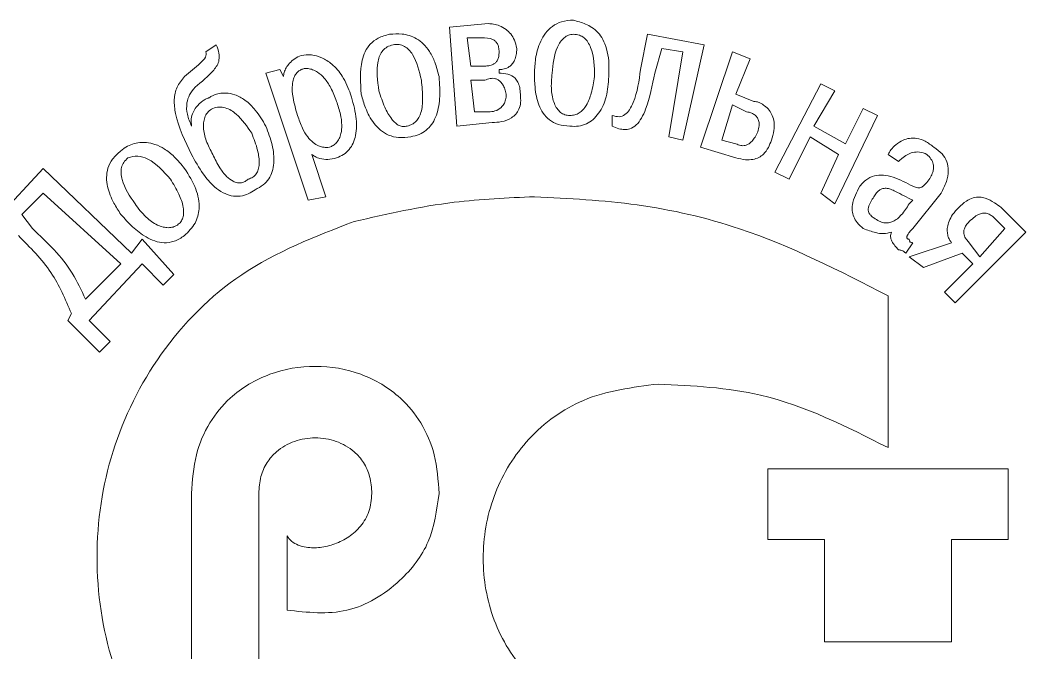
# Model space of a CAD drawing. Extents: x -644 to 1893, y -746 to 99.
# Drawn here: x 1394.57 to 1401.8, y -269.15 to -264.6 of the extents above; entities that cross this region are included whole.
import ezdxf

# ---------------------------------------------------------------- set-up
doc = ezdxf.new("R2010")
doc.units = 0

msp = doc.modelspace()

# ---------------------------------------------------------------- linework, layer by layer
at = {"color": 0, "lineweight": 15}
for p, q in [((1397.6599, -264.6469), (1397.9393, -264.6215)), ((1397.7107, -265.3581), (1397.6599, -264.6469)), ((1399.0315, -264.9517), (1399.0823, -264.6977)), ((1399.0823, -264.6977), (1399.4887, -264.7739)), ((1397.8885, -264.7231), (1397.7869, -264.7231)), ((1397.7869, -264.7231), (1397.8123, -264.9263)), ((1395.9835, -264.7739), (1395.9073, -264.8247)), ((1399.1839, -264.7993), (1399.1331, -264.9771)), ((1399.3363, -264.8247), (1399.1839, -264.7993)), ((1399.2347, -265.4343), (1399.3363, -264.8247)), ((1399.4887, -264.7739), (1399.3363, -265.4597)), ((1399.6919, -264.8247), (1399.4633, -265.5105)), ((1399.8189, -264.8755), (1399.6919, -264.8247)), ((1399.7173, -265.1295), (1399.8189, -264.8755)), ((1396.3391, -264.9771), (1396.4407, -264.9517)), ((1396.6439, -265.8915), (1396.3391, -264.9771)), ((1396.4407, -264.9517), (1396.4661, -265.0025)), ((1397.8123, -264.9263), (1397.9139, -264.9263)), ((1398.0155, -264.9517), (1398.0155, -264.9771)), ((1397.9139, -265.0279), (1397.8123, -265.0279)), ((1397.8123, -265.0279), (1397.8377, -265.2565)), ((1399.9967, -265.6883), (1400.3269, -265.0533)), ((1400.3269, -265.0533), (1400.4285, -265.1041)), ((1399.8443, -265.1803), (1399.7173, -265.1295)), ((1400.4285, -265.1041), (1400.2761, -265.3581)), ((1397.8377, -265.2565), (1397.9393, -265.2565)), ((1399.6157, -265.4597), (1399.6919, -265.2057)), ((1399.6919, -265.2057), (1399.7935, -265.2565)), ((1400.5047, -265.4851), (1400.6317, -265.2311)), ((1400.6317, -265.2311), (1400.7333, -265.2819)), ((1397.9647, -265.3327), (1397.7107, -265.3581)), ((1398.8283, -265.3581), (1398.8283, -265.2819)), ((1400.7333, -265.2819), (1400.4285, -265.9169)), ((1400.2761, -265.3581), (1400.5047, -265.4851)), ((1399.3363, -265.4597), (1399.2347, -265.4343)), ((1399.7173, -265.4851), (1399.6157, -265.4597)), ((1400.2507, -265.4343), (1400.0983, -265.7391)), ((1400.4539, -265.5613), (1400.2507, -265.4343)), ((1396.6693, -265.5613), (1396.7709, -265.8661)), ((1399.4633, -265.5105), (1399.7173, -265.5867)), ((1400.3269, -265.8407), (1400.4539, -265.5613)), ((1400.8857, -265.6121), (1400.8095, -265.5613)), ((1394.4087, -266.0185), (1394.7389, -265.6629)), ((1394.7389, -265.6629), (1395.3739, -266.2725)), ((1400.0983, -265.7391), (1399.9967, -265.6883)), ((1394.7389, -265.8407), (1394.5865, -265.9931)), ((1395.2977, -266.3487), (1394.7389, -265.8407)), ((1400.4285, -265.9169), (1400.3269, -265.8407)), ((1401.1905, -265.8407), (1400.9873, -266.0947)), ((1396.7709, -265.8661), (1396.6439, -265.8915)), ((1400.9619, -265.9169), (1400.9873, -265.8915)), ((1394.5865, -265.9931), (1394.6627, -266.0947)), ((1401.8001, -266.1201), (1401.6223, -265.9423)), ((1401.5715, -266.0185), (1401.6477, -266.0947)), ((1401.2921, -266.6281), (1401.8001, -266.1201)), ((1401.6477, -266.0947), (1401.4699, -266.2979)), ((1395.3739, -266.2725), (1395.4501, -266.1709)), ((1395.4501, -266.1709), (1395.6787, -266.4249)), ((1400.9873, -266.1963), (1400.9365, -266.2725)), ((1401.2667, -266.1963), (1400.9619, -266.2979)), ((1401.4699, -266.2979), (1401.3937, -266.1963)), ((1401.0635, -266.3741), (1401.3429, -266.2725)), ((1401.3429, -266.2725), (1401.4191, -266.3487)), ((1395.0437, -266.6027), (1395.2977, -266.3487)), ((1395.4501, -266.3487), (1395.0691, -266.7551)), ((1395.6025, -266.5011), (1395.4501, -266.3487)), ((1400.9619, -266.2979), (1401.0635, -266.3741)), ((1401.4191, -266.3487), (1401.2159, -266.5519)), ((1395.6787, -266.4249), (1395.6025, -266.5011)), ((1400.8095, -266.5773), (1400.8095, -267.6695)), ((1401.2159, -266.5519), (1401.2921, -266.6281)), ((1394.9167, -266.7551), (1394.9421, -266.7043)), ((1395.1453, -266.9837), (1394.9167, -266.7551)), ((1395.0691, -266.7551), (1395.2215, -266.9075)), ((1395.2215, -266.9075), (1395.1453, -266.9837)), ((1399.9459, -267.8219), (1401.6731, -267.8219)), ((1399.9459, -268.3299), (1399.9459, -267.8219)), ((1401.6731, -267.8219), (1401.6731, -268.3299)), ((1395.8057, -267.9997), (1395.8057, -269.3967)), ((1396.2883, -269.8793), (1396.2883, -267.9997)), ((1396.4915, -268.3045), (1396.4915, -268.8379)), ((1400.3523, -268.3299), (1399.9459, -268.3299)), ((1400.3523, -269.0665), (1400.3523, -268.3299)), ((1401.2667, -268.3299), (1401.2667, -269.0665)), ((1401.6731, -268.3299), (1401.2667, -268.3299)), ((1401.2667, -269.0665), (1400.3523, -269.0665))]:
    msp.add_line(p, q, dxfattribs=at)
for points, knots in [([(1397.9393, -264.6215), (1397.9511, -264.6222), (1397.9783, -264.6238), (1398.0217, -264.6366), (1398.0647, -264.6601), (1398.1013, -264.6955), (1398.1294, -264.7419), (1398.1379, -264.7791), (1398.1425, -264.7993)], [0, 0, 0, 0, 0.120226, 0.276416, 0.456431, 0.613614, 0.790796, 1, 1, 1, 1]), ([(1398.2695, -264.9771), (1398.2711, -264.9428), (1398.2745, -264.8648), (1398.3016, -264.766), (1398.3466, -264.6878), (1398.397, -264.6374), (1398.4666, -264.6019), (1398.5201, -264.5981), (1398.5489, -264.5961)], [0, 0, 0, 0, 0.193429, 0.440876, 0.569419, 0.699579, 0.838394, 1, 1, 1, 1]), ([(1398.5489, -264.5961), (1398.5783, -264.6046), (1398.6242, -264.6179), (1398.6844, -264.6481), (1398.728, -264.685), (1398.7649, -264.7374), (1398.7916, -264.8069), (1398.8065, -264.8976), (1398.8042, -264.9649), (1398.8029, -265.0025)], [0, 0, 0, 0, 0.171285, 0.267041, 0.375774, 0.488133, 0.622783, 0.789803, 1, 1, 1, 1]), ([(1397.0249, -265.1295), (1397.019, -265.0469), (1397.0114, -264.9424), (1397.0494, -264.8216), (1397.0877, -264.7647), (1397.1488, -264.7187), (1397.2001, -264.7051), (1397.2281, -264.6977)], [0, 0, 0, 0, 0.458279, 0.580661, 0.703985, 0.838279, 1, 1, 1, 1]), ([(1397.2281, -264.6977), (1397.2582, -264.6958), (1397.3056, -264.6928), (1397.3718, -264.7054), (1397.4244, -264.7282), (1397.4748, -264.7674), (1397.52, -264.8249), (1397.5592, -264.9048), (1397.575, -264.9676), (1397.5837, -265.0025)], [0, 0, 0, 0, 0.171435, 0.26986, 0.381604, 0.495899, 0.630724, 0.795321, 1, 1, 1, 1]), ([(1398.5489, -264.6977), (1398.5367, -264.699), (1398.5123, -264.7017), (1398.4682, -264.7309), (1398.4102, -264.8201), (1398.4022, -264.9124), (1398.3965, -264.9771)], [0, 0, 0, 0, 0.105251, 0.210392, 0.446649, 1, 1, 1, 1]), ([(1398.7013, -265.0025), (1398.7, -264.9304), (1398.6983, -264.8435), (1398.6552, -264.7539), (1398.6281, -264.7224), (1398.5915, -264.7011), (1398.5636, -264.6988), (1398.5489, -264.6977)], [0, 0, 0, 0, 0.558919, 0.674477, 0.78065, 0.884898, 1, 1, 1, 1]), ([(1397.4567, -265.0279), (1397.4423, -264.9632), (1397.4246, -264.8843), (1397.3689, -264.8091), (1397.3366, -264.7831), (1397.2964, -264.7689), (1397.2683, -264.7721), (1397.2535, -264.7739)], [0, 0, 0, 0, 0.53835, 0.657419, 0.768206, 0.8779, 1, 1, 1, 1]), ([(1398.0155, -264.8247), (1398.015, -264.8134), (1398.0141, -264.7931), (1398.0046, -264.7665), (1397.99, -264.7473), (1397.9538, -264.7233), (1397.9174, -264.7232), (1397.8885, -264.7231)], [0, 0, 0, 0, 0.17889, 0.321499, 0.443074, 0.5567, 1, 1, 1, 1]), ([(1395.9073, -264.8247), (1395.9094, -264.831), (1395.9136, -264.8441), (1395.9011, -264.8747), (1395.8456, -264.9263), (1395.7933, -264.9702), (1395.7549, -265.0025)], [0, 0, 0, 0, 0.079559, 0.162731, 0.384319, 1, 1, 1, 1]), ([(1395.8311, -265.0787), (1395.8778, -265.0397), (1395.9351, -264.992), (1395.9911, -264.9228), (1396.0057, -264.8804), (1396.0041, -264.8284), (1395.991, -264.7935), (1395.9835, -264.7739)], [0, 0, 0, 0, 0.4839199, 0.5934641, 0.7044931, 0.8331274, 1, 1, 1, 1]), ([(1397.2535, -264.7739), (1397.2391, -264.7779), (1397.2116, -264.7857), (1397.1787, -264.8135), (1397.1567, -264.8496), (1397.1285, -264.9457), (1397.1413, -265.0323), (1397.1519, -265.1041)], [0, 0, 0, 0, 0.116454, 0.221937, 0.328543, 0.443726, 1, 1, 1, 1]), ([(1397.9139, -264.9263), (1397.9228, -264.9261), (1397.9435, -264.9257), (1397.9705, -264.9175), (1397.9914, -264.9016), (1398.005, -264.8826), (1398.0141, -264.8561), (1398.015, -264.8359), (1398.0155, -264.8247)], [0, 0, 0, 0, 0.161565, 0.376996, 0.497821, 0.63331, 0.795558, 1, 1, 1, 1]), ([(1398.1425, -264.7993), (1398.1419, -264.8152), (1398.1407, -264.8441), (1398.1291, -264.8824), (1398.1117, -264.9111), (1398.0864, -264.9342), (1398.0535, -264.9491), (1398.0277, -264.9508), (1398.0155, -264.9517)], [0, 0, 0, 0, 0.212948, 0.385166, 0.529327, 0.656524, 0.837658, 1, 1, 1, 1]), ([(1396.4661, -265.0025), (1396.4673, -264.9921), (1396.4699, -264.9698), (1396.4858, -264.9372), (1396.5105, -264.9032), (1396.5459, -264.8706), (1396.5772, -264.857), (1396.5931, -264.8501)], [0, 0, 0, 0, 0.148585, 0.321415, 0.512449, 0.751655, 1, 1, 1, 1]), ([(1396.5931, -264.8501), (1396.6176, -264.8474), (1396.6678, -264.842), (1396.7449, -264.8643), (1396.8238, -264.9148), (1396.8992, -265.0043), (1396.9312, -265.085), (1396.9487, -265.1295)], [0, 0, 0, 0, 0.148092, 0.304075, 0.475772, 0.711355, 1, 1, 1, 1]), ([(1396.5931, -264.9517), (1396.5859, -264.956), (1396.5703, -264.9651), (1396.551, -264.988), (1396.5361, -265.0203), (1396.526, -265.0762), (1396.533, -265.1668), (1396.5548, -265.239), (1396.5677, -265.2819)], [0, 0, 0, 0, 0.07056, 0.150913, 0.24677, 0.366475, 0.624632, 1, 1, 1, 1]), ([(1396.8471, -265.1803), (1396.8346, -265.1469), (1396.8123, -265.0876), (1396.7649, -265.0165), (1396.7188, -264.9737), (1396.6781, -264.9519), (1396.6455, -264.9436), (1396.6167, -264.943), (1396.6005, -264.9489), (1396.5931, -264.9517)], [0, 0, 0, 0, 0.282048, 0.50126, 0.672051, 0.776096, 0.86391, 0.938084, 1, 1, 1, 1]), ([(1398.0155, -264.9771), (1398.0366, -264.978), (1398.0777, -264.9799), (1398.1265, -265.0058), (1398.1527, -265.043), (1398.1659, -265.0828), (1398.1672, -265.1128), (1398.1679, -265.1295)], [0, 0, 0, 0, 0.25434, 0.49777, 0.636063, 0.798395, 1, 1, 1, 1]), ([(1398.5235, -265.3581), (1398.4951, -265.3561), (1398.4428, -265.3525), (1398.3754, -265.3169), (1398.329, -265.2661), (1398.2899, -265.1873), (1398.2709, -265.0884), (1398.27, -265.0112), (1398.2695, -264.9771)], [0, 0, 0, 0, 0.162986, 0.299839, 0.427329, 0.554278, 0.802875, 1, 1, 1, 1]), ([(1398.3965, -264.9771), (1398.3927, -265.0179), (1398.3856, -265.0916), (1398.4024, -265.1794), (1398.4298, -265.2321), (1398.4555, -265.2602), (1398.4876, -265.2787), (1398.5114, -265.2808), (1398.5235, -265.2819)], [0, 0, 0, 0, 0.33123, 0.597595, 0.708593, 0.808236, 0.902479, 1, 1, 1, 1]), ([(1398.8283, -265.2819), (1398.8447, -265.2867), (1398.8753, -265.2958), (1398.9221, -265.2771), (1398.9557, -265.2384), (1399.007, -265.1329), (1399.0206, -265.0325), (1399.0315, -264.9517)], [0, 0, 0, 0, 0.112311, 0.210726, 0.320751, 0.453485, 1, 1, 1, 1]), ([(1399.1331, -264.9771), (1399.1164, -265.065), (1399.0952, -265.1764), (1399.0417, -265.2989), (1399.0051, -265.3501), (1398.9609, -265.3784), (1398.9161, -265.3847), (1398.8725, -265.3779), (1398.844, -265.3651), (1398.8283, -265.3581)], [0, 0, 0, 0, 0.457241, 0.579702, 0.683989, 0.776377, 0.839789, 0.912251, 1, 1, 1, 1]), ([(1395.7549, -265.0025), (1395.7348, -265.0268), (1395.6953, -265.0746), (1395.6765, -265.1711), (1395.697, -265.3401), (1395.7589, -265.466), (1395.8057, -265.5613)], [0, 0, 0, 0, 0.155491, 0.306288, 0.47507, 1, 1, 1, 1]), ([(1397.3551, -265.3581), (1397.367, -265.3543), (1397.3898, -265.3472), (1397.4189, -265.3253), (1397.4407, -265.2956), (1397.4619, -265.2413), (1397.4695, -265.1495), (1397.4614, -265.0723), (1397.4567, -265.0279)], [0, 0, 0, 0, 0.097585, 0.18871, 0.282022, 0.385715, 0.646348, 1, 1, 1, 1]), ([(1397.5837, -265.0025), (1397.5876, -265.0559), (1397.5948, -265.1542), (1397.5719, -265.2728), (1397.5323, -265.3474), (1397.4924, -265.3904), (1397.4408, -265.4217), (1397.4012, -265.43), (1397.3805, -265.4343)], [0, 0, 0, 0, 0.301263, 0.554811, 0.666662, 0.773334, 0.881645, 1, 1, 1, 1]), ([(1398.0663, -265.1295), (1398.0633, -265.1166), (1398.0579, -265.0933), (1398.0443, -265.0632), (1398.0281, -265.0408), (1398.0096, -265.0256), (1397.984, -265.0144), (1397.9498, -265.0131), (1397.9258, -265.023), (1397.9139, -265.0279)], [0, 0, 0, 0, 0.179278, 0.326185, 0.448198, 0.553166, 0.648467, 0.825661, 1, 1, 1, 1]), ([(1398.5235, -265.2819), (1398.5356, -265.281), (1398.5592, -265.2794), (1398.5919, -265.2643), (1398.6197, -265.2404), (1398.6527, -265.1941), (1398.6829, -265.1133), (1398.6947, -265.0423), (1398.7013, -265.0025)], [0, 0, 0, 0, 0.09995, 0.194883, 0.29319, 0.401683, 0.66448, 1, 1, 1, 1]), ([(1398.8029, -265.0025), (1398.7997, -265.0513), (1398.7935, -265.1437), (1398.7472, -265.2492), (1398.6924, -265.3117), (1398.6433, -265.3444), (1398.5852, -265.3624), (1398.5447, -265.3595), (1398.5235, -265.3581)], [0, 0, 0, 0, 0.283845, 0.537511, 0.653293, 0.764662, 0.877462, 1, 1, 1, 1]), ([(1395.8057, -265.3581), (1395.7938, -265.3303), (1395.7711, -265.2774), (1395.7677, -265.1977), (1395.7884, -265.1289), (1395.8166, -265.0958), (1395.8311, -265.0787)], [0, 0, 0, 0, 0.299407, 0.570512, 0.778189, 1, 1, 1, 1]), ([(1396.3391, -265.3581), (1396.3157, -265.3185), (1396.2746, -265.2489), (1396.1971, -265.1723), (1396.1229, -265.131), (1396.0581, -265.1181), (1396.0065, -265.1218), (1395.9707, -265.1326), (1395.9469, -265.1437), (1395.9367, -265.1517), (1395.9327, -265.1549)], [0, 0, 0, 0, 0.266584, 0.469063, 0.626484, 0.753997, 0.847934, 0.924759, 0.970525, 1, 1, 1, 1]), ([(1396.9487, -265.1295), (1396.964, -265.1824), (1396.9918, -265.2786), (1396.9927, -265.4003), (1396.9691, -265.4797), (1396.9401, -265.5273), (1396.8991, -265.5653), (1396.8648, -265.5794), (1396.8471, -265.5867)], [0, 0, 0, 0, 0.3163, 0.574122, 0.684988, 0.788464, 0.89088, 1, 1, 1, 1]), ([(1397.3805, -265.4343), (1397.3514, -265.4381), (1397.2977, -265.4453), (1397.2217, -265.4265), (1397.1616, -265.3896), (1397.1013, -265.3252), (1397.0547, -265.2362), (1397.0341, -265.1623), (1397.0249, -265.1295)], [0, 0, 0, 0, 0.1660121, 0.3068345, 0.436478, 0.5628435, 0.8055632, 1, 1, 1, 1]), ([(1397.1519, -265.1041), (1397.1647, -265.144), (1397.1874, -265.2152), (1397.23, -265.293), (1397.2683, -265.3355), (1397.2963, -265.3549), (1397.3264, -265.3642), (1397.3456, -265.3601), (1397.3551, -265.3581)], [0, 0, 0, 0, 0.354719, 0.632358, 0.742622, 0.836267, 0.918814, 1, 1, 1, 1]), ([(1397.9393, -265.2565), (1397.955, -265.2552), (1397.988, -265.2524), (1398.0271, -265.2305), (1398.0512, -265.2002), (1398.0642, -265.1676), (1398.0656, -265.1429), (1398.0663, -265.1295)], [0, 0, 0, 0, 0.232305, 0.488681, 0.63534, 0.801043, 1, 1, 1, 1]), ([(1398.1679, -265.1295), (1398.1697, -265.1494), (1398.173, -265.1856), (1398.1607, -265.2353), (1398.137, -265.2728), (1398.0955, -265.3072), (1398.0358, -265.3289), (1397.9873, -265.3315), (1397.9647, -265.3327)], [0, 0, 0, 0, 0.178044, 0.322424, 0.448329, 0.567283, 0.798123, 1, 1, 1, 1]), ([(1395.9327, -265.1549), (1395.9297, -265.1553), (1395.9223, -265.1565), (1395.9066, -265.1638), (1395.8758, -265.1824), (1395.8416, -265.215), (1395.8142, -265.26), (1395.8, -265.3071), (1395.8038, -265.3405), (1395.8057, -265.3581)], [0, 0, 0, 0, 0.034595, 0.086502, 0.196451, 0.448594, 0.618049, 0.79882, 1, 1, 1, 1]), ([(1396.7963, -265.5105), (1396.8057, -265.5066), (1396.8247, -265.4986), (1396.8488, -265.4769), (1396.868, -265.4477), (1396.8826, -265.4049), (1396.8871, -265.3451), (1396.8764, -265.2664), (1396.8576, -265.211), (1396.8471, -265.1803)], [0, 0, 0, 0, 0.08142, 0.165883, 0.257624, 0.361637, 0.528216, 0.737503, 1, 1, 1, 1]), ([(1399.9713, -265.4597), (1399.9788, -265.4365), (1399.9922, -265.3945), (1399.9936, -265.333), (1399.9808, -265.2828), (1399.9569, -265.2424), (1399.9257, -265.2119), (1399.8936, -265.193), (1399.8665, -265.1825), (1399.8511, -265.181), (1399.8443, -265.1803)], [0, 0, 0, 0, 0.203509, 0.368702, 0.508506, 0.63264, 0.758595, 0.869985, 0.943451, 1, 1, 1, 1]), ([(1395.9581, -265.5613), (1395.9411, -265.5293), (1395.9088, -265.4684), (1395.8898, -265.3859), (1395.8915, -265.3253), (1395.9025, -265.286), (1395.9243, -265.252), (1395.9467, -265.2382), (1395.9581, -265.2311)], [0, 0, 0, 0, 0.2953045, 0.5614583, 0.6792239, 0.7874331, 0.8911682, 1, 1, 1, 1]), ([(1395.9581, -265.2311), (1395.9735, -265.2265), (1396.003, -265.2177), (1396.0647, -265.2272), (1396.1541, -265.2857), (1396.2043, -265.3599), (1396.2375, -265.4089)], [0, 0, 0, 0, 0.1325496, 0.2556315, 0.5084298, 1, 1, 1, 1]), ([(1399.7935, -265.2565), (1399.7996, -265.2571), (1399.8142, -265.2585), (1399.8375, -265.2674), (1399.86, -265.2827), (1399.8765, -265.3052), (1399.8848, -265.3334), (1399.8834, -265.3697), (1399.8747, -265.3947), (1399.8697, -265.4089)], [0, 0, 0, 0, 0.088407, 0.214455, 0.359796, 0.479076, 0.614735, 0.782171, 1, 1, 1, 1]), ([(1396.5677, -265.2819), (1396.5781, -265.3127), (1396.5963, -265.3669), (1396.6349, -265.4329), (1396.6747, -265.4758), (1396.7123, -265.499), (1396.7443, -265.5089), (1396.7713, -265.5118), (1396.788, -265.5109), (1396.7963, -265.5105)], [0, 0, 0, 0, 0.276586, 0.486116, 0.645593, 0.769777, 0.857943, 0.9288, 1, 1, 1, 1]), ([(1396.2375, -265.4089), (1396.2534, -265.4493), (1396.2814, -265.5207), (1396.2955, -265.6111), (1396.2871, -265.6693), (1396.2717, -265.7025), (1396.246, -265.7277), (1396.2237, -265.7352), (1396.2121, -265.7391)], [0, 0, 0, 0, 0.3475916, 0.6143455, 0.7204999, 0.8138182, 0.9031213, 1, 1, 1, 1]), ([(1396.2629, -265.8153), (1396.2829, -265.805), (1396.3208, -265.7857), (1396.3628, -265.7387), (1396.388, -265.6841), (1396.4021, -265.6013), (1396.389, -265.4883), (1396.3562, -265.4027), (1396.3391, -265.3581)], [0, 0, 0, 0, 0.12867, 0.243811, 0.355779, 0.471696, 0.724717, 1, 1, 1, 1]), ([(1399.8697, -265.4089), (1399.863, -265.4214), (1399.851, -265.4439), (1399.8294, -265.4712), (1399.8076, -265.4891), (1399.7814, -265.5), (1399.7495, -265.4994), (1399.7283, -265.49), (1399.7173, -265.4851)], [0, 0, 0, 0, 0.217735, 0.3903457, 0.5289697, 0.6464404, 0.8176726, 1, 1, 1, 1]), ([(1395.2977, -265.5359), (1395.3057, -265.5293), (1395.3274, -265.5114), (1395.3687, -265.491), (1395.4224, -265.4759), (1395.4818, -265.4737), (1395.547, -265.4881), (1395.6156, -265.5223), (1395.6885, -265.5807), (1395.7313, -265.6336), (1395.7549, -265.6629)], [0, 0, 0, 0, 0.057635, 0.156203, 0.253884, 0.366964, 0.483767, 0.621962, 0.790587, 1, 1, 1, 1]), ([(1399.7173, -265.5867), (1399.7397, -265.5921), (1399.7796, -265.6018), (1399.8363, -265.6003), (1399.8813, -265.5859), (1399.921, -265.5573), (1399.9517, -265.5138), (1399.9649, -265.4773), (1399.9713, -265.4597)], [0, 0, 0, 0, 0.211923, 0.379318, 0.517936, 0.641913, 0.82614, 1, 1, 1, 1]), ([(1400.8095, -265.5613), (1400.8162, -265.5503), (1400.8319, -265.5245), (1400.8676, -265.4886), (1400.9128, -265.4589), (1400.965, -265.4433), (1401.0202, -265.4445), (1401.0821, -265.466), (1401.1191, -265.4946), (1401.1397, -265.5105)], [0, 0, 0, 0, 0.0976833, 0.2315595, 0.3844579, 0.5077834, 0.6429391, 0.8016195, 1, 1, 1, 1]), ([(1395.2977, -265.9931), (1395.2803, -265.9661), (1395.2401, -265.9039), (1395.2031, -265.8136), (1395.1921, -265.727), (1395.2017, -265.6582), (1395.2359, -265.5893), (1395.276, -265.5546), (1395.2977, -265.5359)], [0, 0, 0, 0, 0.187292, 0.433162, 0.56181, 0.692771, 0.833791, 1, 1, 1, 1]), ([(1395.8057, -265.5613), (1395.8316, -265.6093), (1395.877, -265.6934), (1395.9562, -265.7859), (1396.0271, -265.8373), (1396.0911, -265.8618), (1396.1546, -265.8644), (1396.2141, -265.8476), (1396.2469, -265.8259), (1396.2629, -265.8153)], [0, 0, 0, 0, 0.269415, 0.472117, 0.596294, 0.699414, 0.80628, 0.905353, 1, 1, 1, 1]), ([(1396.2121, -265.7391), (1396.2053, -265.745), (1396.1916, -265.7568), (1396.1649, -265.7666), (1396.1344, -265.767), (1396.0957, -265.7535), (1396.0505, -265.7169), (1396.001, -265.6507), (1395.9738, -265.594), (1395.9581, -265.5613)], [0, 0, 0, 0, 0.073969, 0.148882, 0.228951, 0.32179, 0.481175, 0.701028, 1, 1, 1, 1]), ([(1396.8471, -265.5867), (1396.8263, -265.5916), (1396.7868, -265.6008), (1396.734, -265.5933), (1396.6946, -265.5805), (1396.677, -265.5671), (1396.6693, -265.5613)], [0, 0, 0, 0, 0.342028, 0.645628, 0.846379, 1, 1, 1, 1]), ([(1401.0889, -265.5613), (1401.0712, -265.5543), (1401.0384, -265.5413), (1400.9878, -265.5456), (1400.9454, -265.5629), (1400.9121, -265.5864), (1400.8935, -265.6045), (1400.8857, -265.6121)], [0, 0, 0, 0, 0.250453, 0.462778, 0.655717, 0.855324, 1, 1, 1, 1]), ([(1401.0889, -265.7645), (1401.0981, -265.7515), (1401.1147, -265.7281), (1401.1312, -265.6926), (1401.1381, -265.661), (1401.1357, -265.6276), (1401.119, -265.5928), (1401.0992, -265.5721), (1401.0889, -265.5613)], [0, 0, 0, 0, 0.20792, 0.373623, 0.508768, 0.626478, 0.804853, 1, 1, 1, 1]), ([(1401.1397, -265.5105), (1401.1605, -265.525), (1401.1993, -265.5521), (1401.2352, -265.6126), (1401.2467, -265.6831), (1401.2322, -265.7625), (1401.205, -265.8136), (1401.1905, -265.8407)], [0, 0, 0, 0, 0.199144, 0.37275, 0.541967, 0.756821, 1, 1, 1, 1]), ([(1395.3485, -265.5867), (1395.3375, -265.5966), (1395.3164, -265.6157), (1395.3006, -265.6562), (1395.2982, -265.699), (1395.3154, -265.7931), (1395.3616, -265.8613), (1395.3993, -265.9169)], [0, 0, 0, 0, 0.118966, 0.229159, 0.342601, 0.464656, 1, 1, 1, 1]), ([(1395.6533, -265.7391), (1395.6049, -265.6839), (1395.5395, -265.6096), (1395.4199, -265.5658), (1395.3718, -265.5798), (1395.3485, -265.5867)], [0, 0, 0, 0, 0.596669, 0.804423, 1, 1, 1, 1]), ([(1395.7549, -265.6629), (1395.7855, -265.7106), (1395.8419, -265.7988), (1395.8696, -265.9402), (1395.8371, -266.0637), (1395.7833, -266.1172), (1395.7549, -266.1455)], [0, 0, 0, 0, 0.314904, 0.582233, 0.78005, 1, 1, 1, 1]), ([(1400.6063, -265.7899), (1400.6247, -265.7701), (1400.6584, -265.7338), (1400.7266, -265.7088), (1400.823, -265.7104), (1400.8896, -265.7421), (1400.9365, -265.7645)], [0, 0, 0, 0, 0.219478, 0.402894, 0.578327, 1, 1, 1, 1]), ([(1395.7041, -266.0693), (1395.7127, -266.0623), (1395.7298, -266.0484), (1395.7446, -266.0171), (1395.7499, -265.981), (1395.7446, -265.9224), (1395.7147, -265.8381), (1395.6753, -265.7745), (1395.6533, -265.7391)], [0, 0, 0, 0, 0.089764, 0.178802, 0.27588, 0.386639, 0.658208, 1, 1, 1, 1]), ([(1400.9365, -265.7645), (1400.9595, -265.7766), (1400.9877, -265.7915), (1401.0228, -265.8025), (1401.0393, -265.803), (1401.0552, -265.7961), (1401.0713, -265.7821), (1401.0825, -265.7709), (1401.0889, -265.7645)], [0, 0, 0, 0, 0.447097, 0.550793, 0.632526, 0.726053, 0.842585, 1, 1, 1, 1]), ([(1400.6317, -266.0947), (1400.6164, -266.0812), (1400.5886, -266.0568), (1400.5615, -266.012), (1400.5505, -265.9672), (1400.5552, -265.8895), (1400.5841, -265.8333), (1400.6063, -265.7899)], [0, 0, 0, 0, 0.178466, 0.324124, 0.452902, 0.578169, 1, 1, 1, 1]), ([(1400.9873, -265.8915), (1400.9461, -265.8699), (1400.8937, -265.8425), (1400.8306, -265.8116), (1400.7973, -265.8029), (1400.7678, -265.8067), (1400.7445, -265.8204), (1400.7248, -265.8399), (1400.7139, -265.8567), (1400.7079, -265.8661)], [0, 0, 0, 0, 0.431085, 0.548298, 0.650334, 0.745392, 0.814838, 0.897514, 1, 1, 1, 1]), ([(1395.3993, -265.9169), (1395.4242, -265.9502), (1395.469, -266.0104), (1395.5426, -266.0635), (1395.5992, -266.0847), (1395.6376, -266.0898), (1395.6737, -266.0858), (1395.6941, -266.0747), (1395.7041, -266.0693)], [0, 0, 0, 0, 0.332676, 0.600651, 0.713717, 0.815348, 0.909074, 1, 1, 1, 1]), ([(1396.9741, -266.0439), (1397.2121, -265.9898), (1397.639, -265.8927), (1398.0761, -265.8742), (1398.2695, -265.8661)], [0, 0, 0, 0, 0.557516, 1, 1, 1, 1]), ([(1398.2695, -265.8661), (1398.516, -265.8785), (1399.0143, -265.9035), (1399.8875, -266.1043), (1400.4611, -266.3985), (1400.8095, -266.5773)], [0, 0, 0, 0, 0.277446, 0.561048, 1, 1, 1, 1]), ([(1400.7079, -265.8661), (1400.6921, -265.8903), (1400.6726, -265.92), (1400.6665, -265.9615), (1400.6714, -265.982), (1400.6856, -266.0021), (1400.6999, -266.0126), (1400.7079, -266.0185)], [0, 0, 0, 0, 0.482184, 0.590657, 0.701409, 0.831314, 1, 1, 1, 1]), ([(1400.7079, -266.0185), (1400.7199, -266.0267), (1400.742, -266.0418), (1400.7783, -266.0541), (1400.8131, -266.0551), (1400.859, -266.0408), (1400.9129, -265.9937), (1400.9442, -265.9446), (1400.9619, -265.9169)], [0, 0, 0, 0, 0.135193, 0.249548, 0.352685, 0.455451, 0.69247, 1, 1, 1, 1]), ([(1401.6223, -265.9423), (1401.6066, -265.9314), (1401.5703, -265.9065), (1401.52, -265.8759), (1401.4661, -265.8663), (1401.4185, -265.8727), (1401.3661, -265.8978), (1401.335, -265.9263), (1401.3175, -265.9423)], [0, 0, 0, 0, 0.166508, 0.384112, 0.503164, 0.635354, 0.794957, 1, 1, 1, 1]), ([(1401.6223, -265.9423), (1401.6066, -265.9314), (1401.5703, -265.9065), (1401.52, -265.8759), (1401.4661, -265.8663), (1401.4185, -265.8727), (1401.3661, -265.8978), (1401.335, -265.9263), (1401.3175, -265.9423)], [0, 0, 0, 0, 0.166508, 0.384112, 0.503164, 0.635354, 0.794957, 1, 1, 1, 1]), ([(1395.7549, -266.1455), (1395.7308, -266.1609), (1395.6862, -266.1896), (1395.5864, -266.2043), (1395.4391, -266.1477), (1395.3529, -266.0534), (1395.2977, -265.9931)], [0, 0, 0, 0, 0.1584755, 0.2934118, 0.5474301, 1, 1, 1, 1]), ([(1401.3175, -265.9423), (1401.3022, -265.9589), (1401.2746, -265.9889), (1401.2477, -266.0382), (1401.2352, -266.0825), (1401.2342, -266.1216), (1401.2413, -266.1539), (1401.2523, -266.1789), (1401.2625, -266.1911), (1401.2667, -266.1963)], [0, 0, 0, 0, 0.23662, 0.42733, 0.584178, 0.716401, 0.833789, 0.929734, 1, 1, 1, 1]), ([(1401.3937, -266.0439), (1401.4065, -266.0319), (1401.4289, -266.0109), (1401.4642, -265.9902), (1401.4948, -265.9819), (1401.5244, -265.9842), (1401.5504, -265.9977), (1401.5649, -266.012), (1401.5715, -266.0185)], [0, 0, 0, 0, 0.253413, 0.442955, 0.587563, 0.705591, 0.865568, 1, 1, 1, 1]), ([(1396.9741, -270.8699), (1396.6932, -270.7616), (1396.1569, -270.555), (1395.5588, -269.9483), (1395.2039, -269.2333), (1395.0877, -268.4569), (1395.2039, -267.6804), (1395.5588, -266.9654), (1396.1569, -266.3587), (1396.6932, -266.1521), (1396.9741, -266.0439)], [0, 0, 0, 0, 0.137341, 0.262132, 0.381792, 0.5, 0.618208, 0.737868, 0.862659, 1, 1, 1, 1]), ([(1401.3937, -266.1963), (1401.3862, -266.1886), (1401.3701, -266.1722), (1401.3553, -266.1451), (1401.3524, -266.1179), (1401.3575, -266.0942), (1401.3712, -266.0683), (1401.3856, -266.0526), (1401.3937, -266.0439)], [0, 0, 0, 0, 0.181523, 0.392664, 0.507953, 0.638574, 0.79771, 1, 1, 1, 1]), ([(1394.6627, -266.0947), (1394.7684, -266.1948), (1394.9255, -266.3436), (1395.0146, -266.5388), (1395.0437, -266.6027)], [0, 0, 0, 0, 0.672645, 1, 1, 1, 1]), ([(1400.8349, -266.1201), (1400.8153, -266.125), (1400.7779, -266.1345), (1400.7079, -266.1228), (1400.6613, -266.1056), (1400.6317, -266.0947)], [0, 0, 0, 0, 0.2872275, 0.5468841, 1, 1, 1, 1]), ([(1400.8857, -266.2471), (1400.8673, -266.228), (1400.8411, -266.2011), (1400.8245, -266.1529), (1400.8314, -266.1311), (1400.8349, -266.1201)], [0, 0, 0, 0, 0.54167, 0.767088, 1, 1, 1, 1]), ([(1400.9873, -266.0947), (1400.9793, -266.1031), (1400.9656, -266.1174), (1400.9523, -266.1362), (1400.9467, -266.1487), (1400.9452, -266.1552), (1400.9452, -266.16), (1400.9462, -266.1634), (1400.9481, -266.1665), (1400.9515, -266.1691), (1400.9564, -266.1706), (1400.96, -266.1708), (1400.9619, -266.1709)], [0, 0, 0, 0, 0.345, 0.588918, 0.677676, 0.747614, 0.785861, 0.819536, 0.8509, 0.893682, 0.942349, 1, 1, 1, 1]), ([(1394.9421, -266.7043), (1394.8989, -266.6029), (1394.8087, -266.3918), (1394.6459, -266.2298), (1394.5611, -266.1455)], [0, 0, 0, 0, 0.4798918, 1, 1, 1, 1]), ([(1400.9619, -266.1709), (1400.9621, -266.1737), (1400.9623, -266.1791), (1400.965, -266.1863), (1400.97, -266.1921), (1400.9778, -266.1958), (1400.984, -266.1961), (1400.9873, -266.1963)], [0, 0, 0, 0, 0.210498, 0.38901, 0.552567, 0.755923, 1, 1, 1, 1]), ([(1400.9365, -266.2725), (1400.9276, -266.2643), (1400.9129, -266.2509), (1400.8934, -266.2481), (1400.8857, -266.2471)], [0, 0, 0, 0, 0.605004, 1, 1, 1, 1]), ([(1397.5837, -267.9997), (1397.5777, -267.9054), (1397.5662, -267.7281), (1397.4647, -267.4907), (1397.2918, -267.279), (1397.0281, -267.123), (1396.6947, -267.0664), (1396.3614, -267.123), (1396.0977, -267.279), (1395.9248, -267.4907), (1395.8232, -267.7281), (1395.8118, -267.9054), (1395.8057, -267.9997)], [0, 0, 0, 0, 0.098891, 0.1860636, 0.2668845, 0.3836161, 0.4999999, 0.616384, 0.7331156, 0.8139365, 0.9011089, 1, 1, 1, 1]), ([(1397.5837, -267.9997), (1397.5777, -267.9054), (1397.5662, -267.7281), (1397.4647, -267.4907), (1397.2918, -267.279), (1397.0281, -267.123), (1396.6947, -267.0664), (1396.3614, -267.123), (1396.0977, -267.279), (1395.9248, -267.4907), (1395.8232, -267.7281), (1395.8118, -267.9054), (1395.8057, -267.9997)], [0, 0, 0, 0, 0.098891, 0.1860636, 0.2668845, 0.3836161, 0.4999999, 0.616384, 0.7331156, 0.8139365, 0.9011089, 1, 1, 1, 1]), ([(1399.1585, -267.2123), (1398.9739, -267.2356), (1398.6282, -267.2792), (1398.2117, -267.5824), (1397.9636, -267.9837), (1397.8751, -268.4371), (1397.9442, -268.8936), (1398.1551, -269.258), (1398.4458, -269.5032), (1398.7756, -269.656), (1399.0254, -269.6857), (1399.1585, -269.7015)], [0, 0, 0, 0, 0.140488, 0.26311, 0.379539, 0.494687, 0.609639, 0.726215, 0.808291, 0.897887, 1, 1, 1, 1]), ([(1400.8095, -267.6695), (1400.5109, -267.5181), (1399.9891, -267.2536), (1399.4073, -267.2247), (1399.1585, -267.2123)], [0, 0, 0, 0, 0.572342, 1, 1, 1, 1]), ([(1396.2883, -267.9997), (1396.2911, -267.9584), (1396.2964, -267.8805), (1396.3431, -267.7765), (1396.4225, -267.6837), (1396.5431, -267.6159), (1396.6947, -267.5914), (1396.8464, -267.6159), (1396.967, -267.6837), (1397.0464, -267.7765), (1397.0931, -267.8805), (1397.0983, -267.9584), (1397.1011, -267.9997)], [0, 0, 0, 0, 0.096814, 0.182683, 0.263201, 0.381181, 0.5, 0.618819, 0.736799, 0.817317, 0.903186, 1, 1, 1, 1]), ([(1396.2883, -267.9997), (1396.2911, -267.9584), (1396.2964, -267.8805), (1396.3431, -267.7765), (1396.4225, -267.6837), (1396.5431, -267.6159), (1396.6947, -267.5914), (1396.8464, -267.6159), (1396.967, -267.6837), (1397.0464, -267.7765), (1397.0931, -267.8805), (1397.0983, -267.9584), (1397.1011, -267.9997)], [0, 0, 0, 0, 0.096814, 0.182683, 0.263201, 0.381181, 0.5, 0.618819, 0.736799, 0.817317, 0.903186, 1, 1, 1, 1]), ([(1396.4915, -268.8379), (1396.6378, -268.854), (1396.932, -268.8864), (1397.2955, -268.6615), (1397.5361, -268.3545), (1397.5677, -268.1188), (1397.5837, -267.9997)], [0, 0, 0, 0, 0.274641, 0.552521, 0.773882, 1, 1, 1, 1]), ([(1397.1011, -267.9997), (1397.0971, -268.0439), (1397.0895, -268.1281), (1397.0255, -268.2361), (1396.9385, -268.3142), (1396.8373, -268.3651), (1396.7326, -268.3903), (1396.6422, -268.3906), (1396.5731, -268.3729), (1396.523, -268.3467), (1396.5018, -268.3183), (1396.4915, -268.3045)], [0, 0, 0, 0, 0.154594, 0.294564, 0.429683, 0.562264, 0.689453, 0.806223, 0.876322, 0.940071, 1, 1, 1, 1])]:
    msp.add_open_spline(points, degree=3, knots=knots, dxfattribs=at)

doc.saveas('drawing.dxf')
